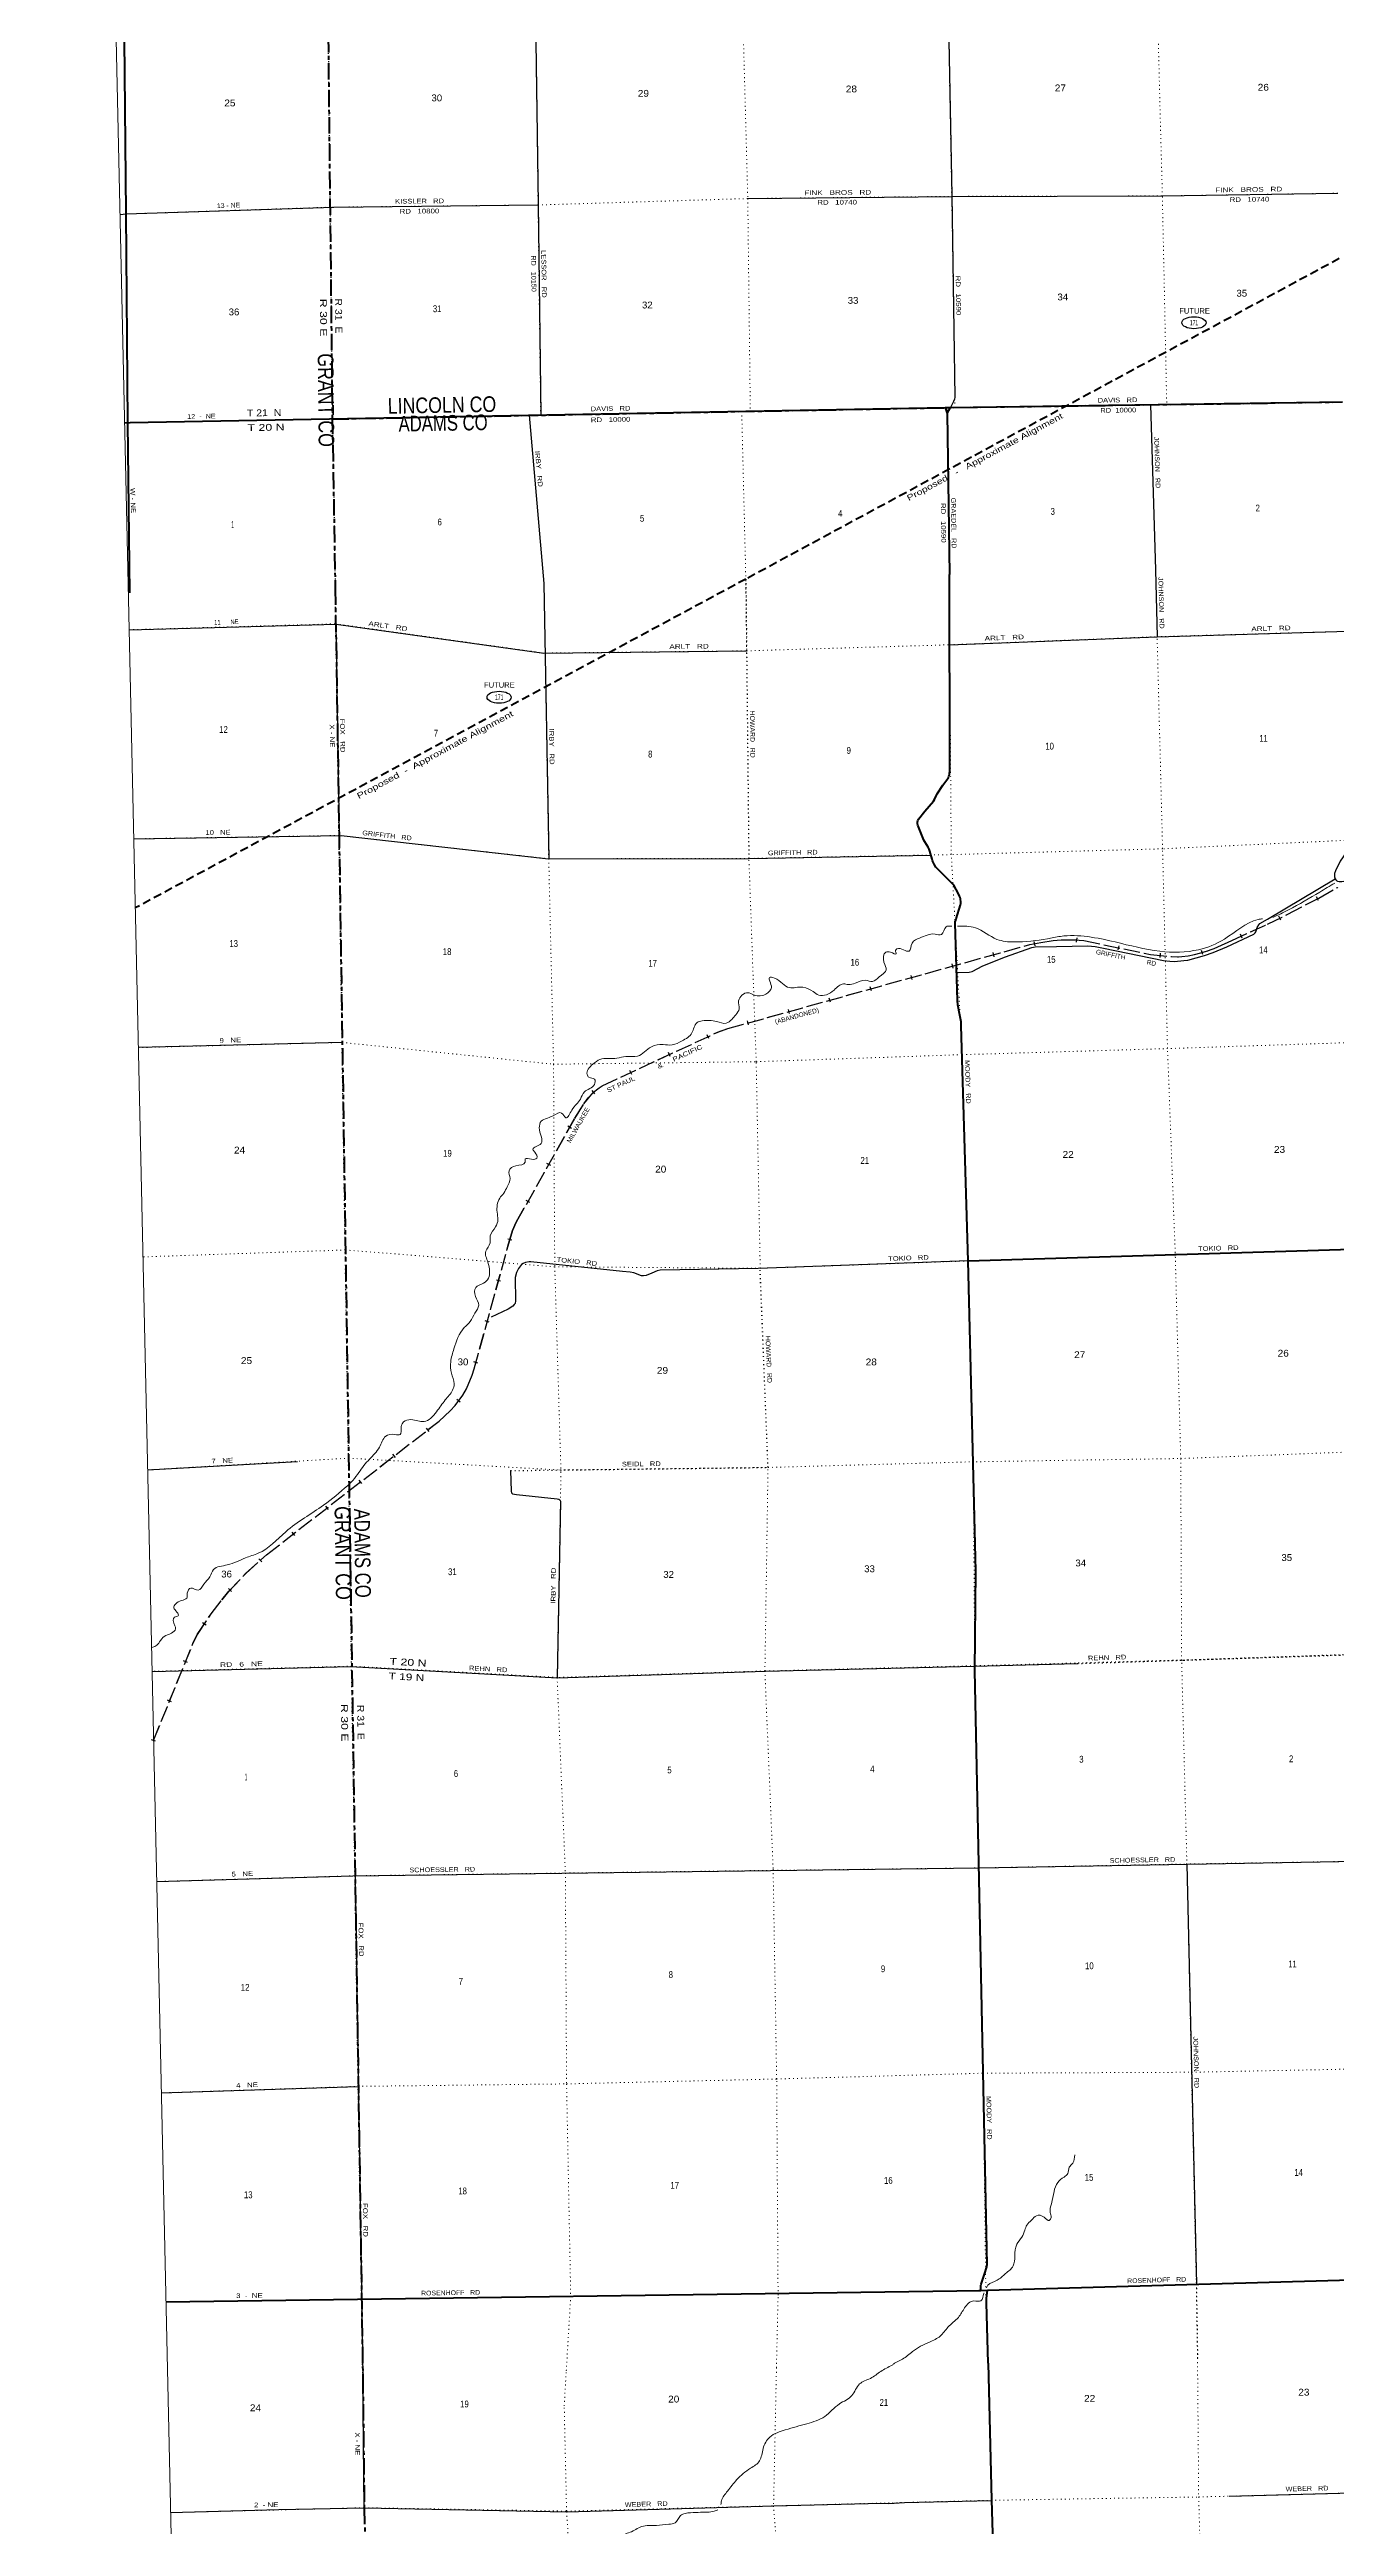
# Model space of a CAD drawing. Header units: feet. Extents: x 497223 to 751810, y -177792 to 12311.
# Drawn here: x 497223 to 530181, y -135716 to -72276 of the extents above; entities that cross this region are included whole.
import ezdxf
from ezdxf.enums import TextEntityAlignment as Align

# ---------------------------------------------------------------- set-up
doc = ezdxf.new("R2010")
doc.units = ezdxf.units.FT
doc.header["$LTSCALE"] = 70
for name, pattern in [('DOTTED', [1.5, 0.3, -1.2]), ('LONG_DASH_SHORT_DASH', [9.9, 6, -1.2, 1.5, -1.2]), ('LONG_DASHED', [7.5, 6, -1.5]), ('MEDIUM_DASHED', [4.5, 3, -1.5])]:
    doc.linetypes.add(name, pattern=pattern)
for name, color, linetype, lineweight in [('11', 7, 'LONG_DASH_SHORT_DASH', 60), ('26', 7, 'Continuous', 40), ('29', 7, 'Continuous', 25), ('34', 7, 'Continuous', 25), ('39', 7, 'Continuous', 13), ('4', 7, 'Continuous', 13), ('51', 7, 'DOTTED', 70), ('52', 7, 'Continuous', 25), ('6', 7, 'DOTTED', 25), ('63', 7, 'Continuous', 25), ('7', 7, 'DOTTED', 13)]:
    doc.layers.add(name, color=color, linetype=linetype, lineweight=lineweight)
for name, color, linetype in [('12', 7, 'Continuous'), ('27', 7, 'Continuous'), ('30', 7, 'Continuous')]:
    doc.layers.add(name, color=color, linetype=linetype)

msp = doc.modelspace()

# ---------------------------------------------------------------- linework, layer by layer
at = {"layer": '11'}
msp.add_line((504539.93, -86075.57), (505245.92, -131890.07), dxfattribs=at)
for points in [[(503743.88, -40246.78), (503926.79, -49620.89), (504084.26, -54980.22), (504291.84, -65694.23), (504464.32, -81711.67), (504539.93, -86075.57)], [(504464.62, -81739.73), (520376.74, -81444.35), (530339.91, -81302.78)], [(505245.91, -131889.22), (505283.45, -135236.72), (505397, -140588.46), (505544.81, -145945.54), (505644.27, -151295.55), (505761.65, -156637.14), (505807.11, -161998.29), (505878.71, -167360.92), (506074.45, -172704.98), (506054.2, -177687.16)]]:
    msp.add_lwpolyline(points, dxfattribs=at)
at = {"layer": '26'}
for p, q in [((499218.63, -81834.7), (499274.65, -86192.08)), ((520213.08, -81595.84), (520271.99, -85720.13)), ((500204.12, -129961.14), (521070.45, -129671.51))]:
    msp.add_line(p, q, dxfattribs=at)
for points in [[(498551.61, -44370.8), (498780.08, -55119.25), (498892.84, -60400.2), (498999.61, -65819.91), (499125.65, -71120.18), (499180.54, -76462.66), (499218.63, -81834.7)], [(499144.73, -81833.32), (499285.47, -81830.47), (520158.75, -81448.26)], [(520158.75, -81448.26), (520296.56, -81447.19), (530339.91, -81302.78)], [(520158.75, -81448.26), (520213.08, -81595.84), (520296.56, -81447.19)], [(520747.17, -103303.62), (520573.14, -97282.32), (520567.01, -97182.66), (520528.35, -96965.58), (520487.93, -96741.26), (520478.35, -96633.82), (520412.21, -94650.64), (520418.29, -94615.54), (520428.94, -94577), (520442.87, -94538.48), (520554.2, -94185.74), (520560.85, -94144.98), (520562.48, -94112.19), (520550.19, -94032.66), (520541.18, -93997.42), (520530.53, -93963.8), (520490.41, -93882.34), (520387.98, -93696.56), (520365.04, -93663.77), (520333.9, -93630.98), (519951.51, -93254.12), (519921.8, -93215.35), (519887.39, -93157.96), (519877.56, -93136.65), (519845.61, -93070.24), (519836.39, -93047.99), (519824.31, -93011.22), (519770.24, -92806.27), (519752.61, -92758.92), (519724.36, -92701.34), (519639.15, -92568.53), (519613.01, -92524.88), (519593.27, -92479.99), (519459.7, -92143.96), (519451.54, -92103.71), (519451.54, -92064.36), (519459.73, -92023.37), (519480.16, -91988.64), (519643.12, -91781.31), (519860.01, -91531.05), (519889.87, -91484.77), (519938.88, -91373.04), (519956.24, -91336.4), (520099.25, -91113.37), (520226.6, -90947.81), (520242.99, -90923.22), (520257.98, -90887.96), (520270.03, -90853.54), (520274.95, -90822.39), (520278.66, -90752.77), (520271.99, -85720.13)], [(520747.17, -103303.62), (526079.38, -103139.18), (530847.22, -102993.67)], [(521070.45, -129671.51), (521072.09, -129584.61), (521073.73, -129546.9), (521083.72, -129505.96), (521163.56, -129253.26), (521228.58, -129062.41), (521235.52, -129016.77), (520918.99, -113795.4), (520949.4, -111247.14), (520747.17, -103303.62)], [(521070.45, -129671.51), (521241.56, -129666.54), (531464.12, -129369.83)], [(521263, -131531.05), (521219.72, -129991.83), (521216.27, -129876.73), (521241.56, -129666.54)], [(521263, -131531.05), (521344, -135034.05), (521464, -139035.05)]]:
    msp.add_lwpolyline(points, dxfattribs=at)
at = {"layer": '29'}
for p, q in [((509505.65, -81644.86), (509883.17, -85956.06)), ((525418.33, -81373.55), (525546.68, -85598.52)), ((525546.68, -85598.52), (525588.35, -87314.24)), ((509883.17, -85956.06), (510006.97, -93002.51)), ((504716.22, -97706.14), (499497.05, -97838.45)), ((499735.13, -108654.51), (503576.32, -108442.1)), ((505050.38, -119049.57), (505244.06, -131877.26)), ((526345.09, -118756.13), (526593.89, -129511.19)), ((500086.36, -124611.19), (505121.02, -124445.73)), ((505281.82, -135243.02), (505242.12, -131905.86)), ((527435.46, -134936.76), (531591.2, -134829.57))]:
    msp.add_line(p, q, dxfattribs=at)
at = {"layer": '29', "linetype": 'DOTTED'}
for p, q in [((515054.97, -85839.22), (515131.23, -92993.67)), ((504637.86, -92425.18), (504716.22, -97706.14)), ((523544.42, -113615.84), (531089.92, -113370.26)), ((526593.89, -129511.19), (526622.55, -131404.77))]:
    msp.add_line(p, q, dxfattribs=at)
at = {"layer": '29'}
for points in [[(519883.2, -49331.61), (519991.16, -54887.93), (519992.36, -54933.78), (520059.84, -60067.11), (520117.11, -65383.2), (520228.19, -70710.96), (520328.37, -76002.31), (520408.41, -81179.26), (520399.47, -81232.02), (520374.8, -81293.73), (520296.56, -81447.19)], [(509453.42, -60710.31), (509555.3, -65540.6), (509659.27, -70884.39), (509733, -76230.51), (509801.53, -81639.4)], [(515104.29, -76092.48), (520340.85, -76038.42), (525717.24, -76024.18), (530214.87, -75956.43)], [(499027.42, -76503.83), (499186.29, -76482.37), (504504.55, -76309.68), (509733.36, -76256.67)], [(499261.49, -87137.52), (504561.15, -86989.61), (509884.01, -87734.44), (515074.55, -87676.43)], [(504555.61, -86988.83), (504637.03, -92369.33), (504637.86, -92425.18)], [(520274.38, -87522.39), (525586.04, -87314.31), (530477.28, -87175.92)], [(499379.34, -92491.56), (504688.37, -92403.47), (510002.91, -93002.52), (515141.29, -92993.49), (519797.26, -92908.69)], [(530604.1, -92598.4), (530276.34, -93066.24), (530154.66, -93310.96), (530133.76, -93376.98), (530127.29, -93417), (530132.66, -93465.01), (530145.86, -93513.43), (530162.36, -93544.24), (530187.86, -93567.28), (530211.84, -93577.25), (530251.43, -93583.85), (530285.52, -93587.15), (530316.61, -93585.59), (530626.06, -93537.36)], [(520454.45, -95917.05), (520776.35, -95907.87), (520849.34, -95888.89), (521124.06, -95743.89), (521706.59, -95515.9), (522377.52, -95278.45), (522465.34, -95261.2), (523015.13, -95249.31), (523817.78, -95233.79), (524000.69, -95252.04), (524216.14, -95292.58), (525750.6, -95607.16), (525909.78, -95626.17), (526037.35, -95630.57), (526270.54, -95611.82), (526376.06, -95595.36), (526802.45, -95483.29), (527027.09, -95406.09), (527375.04, -95261.49), (528060.81, -94930.72), (528096, -94895.51), (528115.65, -94874.05), (528152.07, -94764.7), (528192.78, -94693.04), (528222.7, -94660.92), (528413.57, -94545.34), (530146.98, -93515.51)], [(520747.17, -103303.62), (515372.5, -103493.47), (512860.57, -103542.51), (512780.18, -103558.77), (512648.65, -103619.1), (512499.87, -103678.96), (512433.89, -103687.76), (512384.67, -103681.31), (512184.86, -103611.62), (512095.18, -103590.93), (511893.15, -103569.45), (509548.28, -103326.84), (509504.29, -103326.84), (509408.65, -103343.02), (509354.73, -103370.86), (509310.75, -103397.27), (509279.96, -103428.08), (509230.38, -103494.69), (509178.78, -103595.33), (509151.77, -103729.58), (509159.07, -104321.95), (509143.59, -104396.41), (509126, -104418.42), (509086.97, -104460.02), (508971.72, -104534.21), (508534.47, -104739.24)], [(509030.72, -108672.62), (509042.43, -109202.86), (509057.71, -109240.52), (509082.02, -109264.48), (509184.83, -109283.04), (510225.71, -109396.53), (510265.89, -109405.57), (510290.09, -109422.52), (510299.77, -109434.62), (510304.61, -109453.99), (510224.15, -113979.91)], [(499848.86, -113821.7), (504926.45, -113688.76), (510234.14, -113979.59), (515556.68, -113810.73), (520901.87, -113677.83), (523542.35, -113611.84)], [(499967.21, -119198.1), (504988.61, -119050.35), (521035.3, -118848.97), (531213.89, -118670.99)], [(500322, -135362.05), (503093.54, -135282.76), (505277.68, -135237.06), (510477.18, -135338.3), (515770.18, -135190.19), (518532.24, -135120.86), (518713.08, -135125.29), (519116.35, -135105.15), (521340.56, -135054.63)]]:
    msp.add_lwpolyline(points, dxfattribs=at)
at = {"layer": '29', "linetype": 'DOTTED'}
msp.add_lwpolyline([(509030.72, -108672.62), (515623.23, -108592.4), (515418.62, -103491.84)], dxfattribs=at)
at = {"layer": '34', "linetype": 'LONG_DASHED', "lineweight": 13}
msp.add_lwpolyline([(499887.74, -115587.84), (500900.24, -113099.65), (501009.69, -112871.26), (501363.82, -112340.24), (501640.61, -111981.23), (501817.57, -111767.43), (502247.19, -111309.8), (502780.76, -110830.46), (507202.84, -107408.34), (507486.16, -107144.44), (507611.39, -107009.43), (507810.37, -106742.58), (507903.01, -106578.04), (508049.54, -106227.39), (508100.72, -106069.6), (508966.62, -102926.51), (509084.22, -102525.95), (509179.82, -102312.5), (510678.65, -99651.94), (510907.35, -99281.63), (511149.3, -98991.14), (511236.4, -98923.35), (511378.78, -98819.63), (514334.91, -97447.81), (514594.16, -97355.29), (522332.2, -95204.52), (522609.33, -95149.3), (522925.09, -95103.3), (523129.53, -95086.36), (523321.89, -95079.1), (523515.45, -95083.94), (523594.08, -95091.2), (523709.01, -95103.3), (525418.19, -95456.16), (525954.32, -95512.42), (526113.36, -95514.18), (526135.79, -95517.26), (526224.1, -95512.42), (526383.79, -95493.06), (526543.48, -95459.17), (526709.59, -95416.58), (526883.42, -95364.75), (526974.15, -95333.28), (527047.95, -95304.23), (527143.52, -95265.5), (527506.45, -95096.04), (528413.75, -94684.49), (528921.85, -94432.73), (529729.98, -94011.5), (530212.29, -93740.46)], dxfattribs=at)
at = {"layer": '39'}
for points in [[(530137.49, -93622.99), (529754.77, -93854.09), (528950.89, -94311.68), (528552.65, -94507.27)], [(520329.54, -94730.74), (520183.69, -94747.43), (520068.6, -94940.51), (519901.94, -94932.95), (519506.4, -95033.56), (519313.98, -95163.35), (519235.16, -95365.95), (518925.27, -95312.21), (518891.82, -95350.98), (518903.25, -95433.39), (518762.2, -95397.24), (518637.77, -95395.09), (518592, -95653.59), (518651.4, -95844.03), (518465.93, -96028.1), (518299.39, -96145.41), (518116.28, -96113.93), (517858.73, -96188.3), (517682.79, -96225.19), (517558.09, -96206.92), (517313.97, -96363.67), (516920.94, -96494.47), (516776.99, -96406), (516518.24, -96291.06), (516165.31, -96302.41), (515788, -96058.34), (515659.39, -96046.18), (515666.94, -96136.7), (515711.86, -96301.18), (515564.3, -96472.59), (515378.44, -96515.67), (515249.49, -96483.37), (515108.19, -96433.13), (514870.94, -96640.13), (514886.46, -96845.34), (514798.76, -96997.72), (514692.46, -97118.16), (514553.63, -97212.9), (514306.13, -97170.3), (513940.69, -97153.64), (513805.05, -97200), (513675.03, -97459.76), (513421.74, -97667), (513168.67, -97769.51), (512933.79, -97760.96), (512637.78, -97815.77), (512280.76, -98058.81), (511983.94, -98065.29), (511754.02, -98113.06), (511319.13, -98141.77), (511138.62, -98263.32), (510988.65, -98529.43), (511037.95, -98597.16), (511177.2, -98645.42), (511179.56, -98784.36), (510919.91, -98971.56), (510818.78, -99160.39), (510598.81, -99439.64), (510445.63, -99635.31), (510335.24, -99514.11), (510121.74, -99583.79), (509791.68, -99759.96), (509770.75, -99945.57), (509828.67, -100166.25), (509814.74, -100291.34), (509602.71, -100447.61), (509654.05, -100517.33), (509700.74, -100667.69), (509564.82, -100697.93), (509406.19, -100690.25), (509399.54, -100770.91), (509166.36, -100863.05), (508990.03, -100994.61), (509015.4, -101189.59), (508944.78, -101402.14), (508861.29, -101566.54)], [(528289.58, -94537.57), (528175.14, -94558.77), (527312.87, -95057.3), (526651.96, -95330.84), (525657.48, -95369.98), (524509.86, -95133.47), (523110.18, -94989.53), (522778.97, -95048.75), (521929.74, -95134.05), (521487.19, -95066.18), (520934.45, -94770.37), (520477.99, -94731.97)], [(508861.29, -101566.54), (508751.19, -101699.12), (508684.96, -102052.59), (508706.25, -102243.61), (508647.18, -102427.79), (508508.7, -102661.5), (508505.72, -102840.8), (508394.9, -103049.93), (508449.9, -103335.11), (508494.08, -103574.12), (508464.89, -103745.77), (508336.6, -103870.56), (508139.9, -103984.3), (508129.69, -104210.03), (508213.74, -104434.35), (508116.9, -104639.24), (507996.16, -104854.55), (507844.28, -105007.9), (507578.67, -105553.7), (507498.02, -105885.24), (507515.04, -106179.04), (507585.81, -106447.87), (507544.48, -106613.65), (507358.1, -106862.18), (507132.55, -107167.7), (506813.75, -107416.21), (506479.86, -107366.85), (506288.23, -107424.12), (506232.11, -107545.81), (506199.49, -107751.75), (506069.01, -107747.67), (505833, -107791.5), (505669.3, -108075.95), (505417.61, -108377.83), (505142.6, -108724.37), (504993.51, -108924), (504851.37, -109061.09), (504241.82, -109555.67), (503272.31, -110238.96), (502567.43, -110791.37), (502240.35, -110907.08), (501773.97, -111089.33), (501424.86, -111207.37), (501325.67, -111392.15), (501172.43, -111583.79), (501026.53, -111735.03), (500843.04, -111681.4), (500748.91, -111809.71), (500739.07, -111938.76), (500595.67, -112001.34), (500406.29, -112191.51), (500486.33, -112297.05), (500520.06, -112393.22), (500426.26, -112422.83), (500428.02, -112644.36), (500451.41, -112722.56), (500347.02, -112836.92), (500159.87, -112922.32), (500039.84, -113061.09), (499947.24, -113161.17), (499836.81, -113202.21)], [(523477.91, -126198.95), (523429.28, -126407.14), (523338.82, -126515.25), (523299.46, -126678.98), (523204.65, -126767.02), (523042.5, -126906.42), (522948.11, -127137.45), (522883.16, -127448.61), (522850.92, -127676.69), (522875.07, -127799.19), (522824.21, -127876.49), (522696.45, -127795.84), (522495.15, -127756.57), (522372.7, -127871.21), (522250.42, -127995.91), (522202.46, -128125.54), (522123.27, -128305.99), (521991.95, -128489.24), (521942.88, -128790.08), (521899.05, -129044.52), (521705.72, -129238.78), (521487.95, -129411.24), (521253.35, -129537.63), (521214.32, -129601.39)], [(521155.86, -129736.86), (521152.17, -129745.14), (521075.54, -129937.1), (520897.02, -129939.78), (520659.26, -130116.58), (520498.89, -130360.69), (520232.3, -130612.44), (520033.51, -130839), (519755.22, -130992.24), (519325.96, -131234.36), (519064.44, -131429.63), (518861.59, -131535.41), (518803, -131585)], [(518803, -131585), (518511, -131745), (518245, -131922), (517967, -132066), (517772, -132364), (517450, -132578), (517074, -132901), (516619, -133084), (516065, -133242), (515671, -133425), (515498, -133720), (515405, -134036), (515176, -134226), (514822, -134517), (514586, -134810), (514432, -135058), (514417.06, -135150.99)], [(514340.75, -135292.53), (514244, -135326), (513898, -135353), (513640, -135364), (513499, -135383), (513384, -135438), (513241, -135624), (513083, -135659), (512769, -135692), (512386, -135717), (512091, -135866), (511945, -135918), (511762, -136088), (511394, -136196), (511101, -136335), (510631, -136580), (510627, -136872), (510636, -137126), (510630, -137243), (510373, -137447), (509823, -137937), (509300, -138336), (509082, -138689), (508852, -138963), (508551, -139191), (508347, -139340), (508059, -139523), (507913, -139691), (507738, -139870), (507688, -140078), (507575, -140245), (507435, -140315), (507294, -140408), (507216, -140542), (507049, -140622), (506756, -140668), (506543, -140779), (506320, -140897), (506120, -141023), (506169, -141151), (506155, -141268), (506065, -141397), (505992.3, -141512.93)]]:
    msp.add_spline(points, degree=3, dxfattribs=at)
at = {"layer": '4'}
msp.add_lwpolyline([(497222.97, 5471.78), (528293.91, 6177.1), (559363.85, 6925.15), (590432.73, 7715.93), (621500.49, 8549.46), (652567.07, 9425.72), (683632.43, 10344.71), (714696.49, 11306.43), (745759.19, 12310.89), (751809.62, -170897.82), (720494.89, -171910.42), (689178.8, -172879.94), (657861.41, -173806.39), (626542.78, -174689.76), (595222.96, -175530.05), (563902.01, -176327.26), (532580.01, -177081.38), (501256.99, -177792.42)], close=True, dxfattribs=at)
at = {"layer": '51', "linetype": 'MEDIUM_DASHED'}
for p, q in [((530254.01, -77629.66), (515054.97, -85839.22)), ((515054.97, -85839.22), (499418.34, -94262.8))]:
    msp.add_line(p, q, dxfattribs=at)
at = {"layer": '52'}
for centre in [(526531.09, -79272.76), (508735.81, -88866.14)]:
    msp.add_ellipse(centre, major_axis=(309.24, -1), ratio=0.500121, dxfattribs=at)
at = {"layer": '6'}
for points in [[(503743.88, -40246.78), (503822.87, -44282.18), (503930.48, -49643.46), (504084.17, -54975.63), (504169.76, -60345.91), (504291.48, -65666.81), (504347.22, -71001.31), (504405.38, -76314.14), (504465.63, -81732.92), (504539.93, -86075.57)], [(499144.73, -81833.32), (504488.61, -81733.78), (509508.42, -81644.12), (509801.97, -81638.15), (514949.7, -81545.08), (515170.2, -81540.89), (520170.34, -81449.23), (520424.44, -81443.21), (525419.16, -81372.42), (525834.21, -81366.84), (530339.91, -81302.78)], [(505245.92, -131890.07), (505216.2, -129891.06), (505128.49, -124433.19), (505046.83, -119046.74), (504957.31, -113690.56), (504880.48, -108354.95), (504795.8, -103019.34), (504716.22, -97706.14), (504636.71, -92398.98), (504555.64, -86989.52), (504539.93, -86075.57)], [(531089.89, -113369.01), (526214.36, -113534.14), (520923.16, -113678.29), (515543.75, -113813.91), (510223.55, -113978.65), (504962.14, -113690.56), (499848.86, -113821.7)]]:
    msp.add_lwpolyline(points, dxfattribs=at)
at = {"layer": '63'}
for p, q in [((528753.72, -94572.39), (528704.62, -94473.28)), ((529721.28, -94072.99), (529670.15, -93974.9)), ((522461.24, -95230.3), (522439.62, -95121.82)), ((523527.16, -95135.74), (523537.33, -95025.59)), ((527766.67, -95033.46), (527720.98, -94932.72)), ((520366.58, -95803.27), (520336.96, -95696.7)), ((521414.69, -95511.95), (521385.07, -95405.38)), ((524589.74, -95336.69), (524612.11, -95228.37)), ((525663.89, -95532.72), (525675.43, -95422.71)), ((526757.94, -95454.86), (526726.33, -95348.86)), ((518270.37, -96385.91), (518240.75, -96279.34)), ((519318.48, -96094.59), (519288.85, -95988.02)), ((516174.15, -96968.55), (516144.53, -96861.98)), ((517222.26, -96677.23), (517192.64, -96570.66)), ((514107.11, -97609.19), (514060.55, -97508.86)), ((515126.05, -97259.87), (515096.42, -97153.3)), ((513120.35, -98067.11), (513073.79, -97966.78)), ((511186.13, -99026.47), (511118.19, -98939.18)), ((512133.58, -98525.03), (512087.02, -98424.7)), ((510591.51, -99909.51), (510495.14, -99855.22)), ((510057.57, -100857.3), (509961.2, -100803.01)), ((509523.63, -101805.09), (509427.26, -101750.8)), ((509064.19, -102773.45), (508958.06, -102742.29)), ((508772.68, -103820.61), (508666.05, -103791.23)), ((508483.75, -104869.38), (508377.12, -104840)), ((508194.83, -105918.15), (508088.19, -105888.77)), ((507742.01, -106918.74), (507653.34, -106852.62)), ((506944.51, -107672.11), (506876.82, -107584.63)), ((506084.2, -108337.88), (506016.5, -108250.4)), ((505223.88, -109003.65), (505156.19, -108916.18)), ((504363.57, -109669.43), (504295.87, -109581.95)), ((503503.25, -110335.2), (503435.56, -110247.72)), ((502655.8, -111010.61), (502581.88, -110928.32)), ((501884.34, -111770.09), (501803.7, -111694.38)), ((501232.05, -112628.85), (501140.03, -112567.48)), ((500754.97, -113590.63), (500652.52, -113548.94)), ((500344.95, -114598.24), (500242.5, -114556.55)), ((499934.93, -115605.86), (499832.48, -115564.16))]:
    msp.add_line(p, q, dxfattribs=at)
at = {"layer": '63', "linetype": 'LONG_DASHED'}
msp.add_lwpolyline([(499883.94, -115586.29), (500896.49, -113097.99), (501006.12, -112869.23), (501360.49, -112337.85), (501637.41, -111978.67), (501814.49, -111764.72), (502244.32, -111306.87), (502778.13, -110827.31), (507200.18, -107405.21), (507483.26, -107141.54), (507608.23, -107006.8), (507806.93, -106740.34), (507899.32, -106576.24), (508045.69, -106225.96), (508096.79, -106068.42), (508962.68, -102925.39), (509080.36, -102524.53), (509176.16, -102310.65), (510675.12, -99649.86), (510904.01, -99279.23), (511019.85, -99126.73), (511146.43, -98988.18), (511231.38, -98917.48), (511300.51, -98865.29), (511376.69, -98816.08), (514333.35, -97444.01), (514592.92, -97351.38), (522331.25, -95200.53), (522608.63, -95145.26), (522924.62, -95099.22), (523129.28, -95082.27), (523321.86, -95075), (523515.69, -95079.84), (523594.48, -95087.12), (523709.64, -95099.24), (525418.82, -95452.1), (525954.56, -95508.32), (526113.66, -95510.08), (526135.96, -95513.14), (526223.74, -95508.33), (526383.12, -95489.01), (526542.54, -95455.18), (526708.49, -95412.63), (526882.16, -95360.85), (526972.73, -95329.43), (527046.43, -95300.42), (527141.88, -95261.74), (527504.74, -95092.32), (528411.99, -94680.79), (528919.99, -94429.07), (529728.03, -94007.89), (530210.07, -93737)], dxfattribs=at)
at = {"layer": '7'}
for p, q in [((509883.17, -85956.06), (509508.42, -81644.12)), ((514949.7, -81545.08), (515054.97, -85839.22)), ((520271.99, -85720.13), (520210.01, -81447.86)), ((525427.09, -81362.61), (525546.68, -85598.52))]:
    msp.add_line(p, q, dxfattribs=at)
for points in [[(520413.26, -81445.51), (520328.31, -76045.1), (520228.05, -70705.8), (520108.81, -65437.27), (520055.21, -60113.36), (519989.9, -54932.62), (519883.37, -49341.68), (519837.35, -44108.29), (519818.16, -39883.32)], [(525027.69, -39763.11), (525056.26, -43877.72), (525180.51, -49186.47), (525348.2, -54714.03), (525365.2, -60020.36), (525451.62, -65375.99), (525581.25, -70662.49), (525722.59, -76045.47), (525834.21, -81366.84)], [(498465.68, -40363.64), (498555.67, -44400.37), (498643.14, -49717.02), (498781.15, -55122.9), (498895.29, -60447.89), (498997.81, -65801.26), (499126.1, -71128.05), (499182.95, -76461.46), (499216.71, -81814.67), (499274.65, -86192.08)], [(509801.53, -81639.4), (509734.79, -76239.25), (509660.61, -70896.4), (509555.66, -65572.26), (509442.74, -60267.03), (509332.9, -54958.08), (509175.19, -49561.25), (509138.53, -44285.42), (509067.61, -40127.67)], [(514425.82, -40006.52), (514469.68, -44250.5), (514571.49, -49442.76), (514650.9, -54860.93), (514789.17, -60181.53), (514854.91, -65507.26), (514962.12, -70780), (515104.29, -76092.48), (515170.2, -81540.89)], [(530214.87, -75956.43), (525708.14, -76025.55), (520354.39, -76036.65), (515104.29, -76092.48), (509737, -76256.84), (504405.38, -76314.14), (499190.36, -76486.03), (499027.42, -76503.83)], [(526622.55, -131404.77), (526592.37, -129491.84), (526467.78, -124079.83), (526350.45, -118763.43), (526215.57, -113532.93), (526192.88, -108363.17), (526051.27, -103090.28), (525854.15, -97856.49), (525727.34, -92746.52), (525588.35, -87314.24), (525546.68, -85598.52)], [(509883.17, -85956.06), (509914.39, -87733.94), (510006.94, -93000.55), (510131.49, -98266.39), (510161.28, -103452.35), (510320.74, -108712.89), (510222.34, -113977.44), (510433.47, -118979.06), (510464.12, -124380.72), (510570.18, -129818.72), (510454.02, -131773.7)], [(515838.71, -131652.12), (515880.7, -129791.73), (515844.97, -124255.4), (515753.5, -118862.92), (515543.75, -113806.64), (515623.23, -108592.4), (515422.74, -103492.24), (515320.74, -98200.36), (515133, -92993.86), (515074.55, -87676.43), (515054.97, -85839.22)], [(520271.99, -85720.13), (520274.1, -87523.74), (520316.37, -92870.27), (520594.69, -98008.8), (520751.3, -103252.65), (520880.16, -108483.43), (520917.11, -113675.87), (521025.39, -118846.99), (521133.67, -124104.04), (521200.81, -129663.72), (521263, -131531.05)], [(499261.49, -87137.52), (504550.8, -86984.68), (509884.01, -87734.44), (515074.55, -87676.43), (520274.38, -87522.39), (525588.35, -87314.24), (530477.28, -87175.92)], [(530602.31, -92522.15), (525727.34, -92746.52), (520315.83, -92895.8), (515135.42, -92993.86), (510002.91, -93002.52), (504633.08, -92406.24), (499379.34, -92491.56)], [(499497.05, -97838.45), (504716.22, -97706.14), (510127.45, -98264.44), (515320.74, -98200.36), (520594.69, -98019.7), (525836.23, -97864.82), (530723.51, -97704.13)], [(530847.22, -102993.67), (526059.53, -103139.68), (520747.74, -103302.18), (515419.11, -103492.24), (510161.28, -103452.35), (504795.8, -103021.76), (499615.06, -103199.89)], [(499735.13, -108654.51), (504881.69, -108354.95), (510317.28, -108658.77), (515623.23, -108592.4), (520849.46, -108447.64), (526192.88, -108363.17), (530968.51, -108179.3)], [(499967.21, -119198.1), (505012.8, -119050.79), (510434.68, -118980.27), (515760.91, -118911.19), (521022.97, -118849.41), (526328.91, -118748.03), (531213.89, -118670.99)], [(500086.36, -124611.19), (505128.49, -124444.08), (510464.12, -124380.72), (515844.97, -124255.4), (521130.04, -124106.46), (526472.62, -124082.25), (531338.16, -123984.31)], [(500204.12, -129961.14), (505217.41, -129892.27), (510552.03, -129816.3), (515881.89, -129746.08), (521202.02, -129664.93), (526593.58, -129506.36), (531450.78, -129376.07)], [(511050.36, -159430.02), (510982.03, -156563.49), (510897.81, -151273.54), (510827.02, -145862.03), (510801.81, -140599.64), (510464.8, -135322.8), (510403.63, -132627.91), (510454.02, -131773.7)], [(515838.71, -131652.12), (515766.1, -135188.61), (516165.9, -140492.36), (516196.82, -145700.43), (516239.87, -151068.11), (516312.65, -156388.47), (516474.04, -161823.75), (516465.39, -164624.77)], [(521850.73, -177327.54), (521821.96, -172304.08), (521739.35, -166993.98), (521710.85, -161576.16), (521624.22, -156266.14), (521553.73, -150959.82), (521490.6, -145630.65), (521512.08, -140393.49), (521338.34, -135044.97), (521256.89, -131525.55)], [(526622.55, -131404.77), (526652.67, -134960.81), (526800.55, -140321.92), (526813.66, -145479.92), (526898.87, -150891.97), (527006.07, -156245.02), (527040.27, -161544.02), (527099.15, -166872.7), (527114.3, -172224.39), (527154.15, -177199.34)], [(500321, -135361.05), (505283.45, -135236.72), (510464.8, -135322.8), (515766.1, -135188.61), (521338.34, -135044.97), (526652.67, -134960.81), (531590.53, -134829.86)]]:
    msp.add_lwpolyline(points, dxfattribs=at)

# ---------------------------------------------------------------- texts
at = {"layer": '12'}
for s, rotation, width, p in [('GRANT CO', 270.617, 0.85, (504090.59, -80057.63)), ('LINCOLN CO', 1.063, 0.85, (505887.3, -81606.13)), ('ADAMS CO', 1.063, 0.8, (506164.17, -82063.5)), ('GRANT CO', 270.883, 0.85, (504521.97, -109586.17)), ('ADAMS CO', 270.883, 0.8, (505021.11, -109650.13))]:
    msp.add_text(s, height=400, rotation=rotation, dxfattribs=dict(at, width=width)).set_placement(p)
at = {"layer": '27'}
for s, rotation, width, p in [('DAVIS   RD', 0.824, 1.2, (524066.48, -81320.63)), ('12  -  NE', 1.057, 1.15, (500750.35, -81736.42)), ('RD   10000', 1.057, 1.25, (511085.41, -81822.52)), ('W - NE', 271.761, 1.25, (499290.78, -83508.74)), ('RD   10590', 270.818, 1.25, (520049.37, -83893.33)), ('GRAEDEL   RD', 270.818, 1.15, (520311.69, -83754.22)), ('MOODY   RD', 271.656, 1.15, (520667.4, -98158.68)), ('TOKIO   RD', 1.766, 1.2, (526639.08, -103051.29)), ('MOODY   RD', 271.191, 1.15, (521215.58, -124690.96)), ('ROSENHOFF   RD', 1.663, 1.1, (524823.44, -129486.46)), ('3  -  NE', 0.795, 1.25, (502002.9, -129866.17)), ('ROSENHOFF   RD', 0.795, 1.1, (506739.91, -129800.41))]:
    msp.add_text(s, height=120, rotation=rotation, dxfattribs=dict(at, width=width)).set_placement(p)
at = {"layer": '27', "width": 1.2}
for s, rotation, p in [('DAVIS   RD', 1.063, (511591.43, -81531.35)), ('RD  10000', 0.814, (524593.74, -81572.96))]:
    msp.add_text(s, height=120, rotation=rotation, dxfattribs=at).set_placement(p, align=Align.CENTER)
at = {"layer": '30'}
for s, rotation, width, p in [('KISSLER   RD', 0.581, 1.2, (506074.52, -76223.76)), ('FINK   BROS   RD', 0.591, 1.3, (516550.7, -76007.54)), ('FINK   BROS   RD', 0.863, 1.3, (527077.04, -75933.69)), ('RD   10800', 0.581, 1.25, (506189.82, -76479.97)), ('LESSOR   RD', 270.726, 1.2, (509817.98, -77412.15)), ('X - NE', 270.355, 1.25, (505047.43, -133305.28)), ('2  - NE', 0.59, 1.25, (502460.15, -135224.65)), ('WEBER   RD', 1.603, 1.15, (511957.63, -135216.84)), ('WEBER   RD', 1.478, 1.15, (528880.68, -134819.46))]:
    msp.add_text(s, height=120, rotation=rotation, dxfattribs=dict(at, width=width)).set_placement(p)
for s, rotation, width, p in [('RD   10740', 0.273, 1.25, (517393.99, -76247.29)), ('RD   10740', 0.863, 1.25, (527953.4, -76174.53)), ('13 - NE', 1.86, 1.1, (501809.09, -76327.16)), ('RD   10150', 270.726, 1.15, (509562.62, -78016.04)), ('RD   10590', 270.886, 1.25, (520438.17, -78576.37)), ('JOHNSON   RD', 271.74, 1.15, (525533.36, -82855.07)), ('IRBY   RD', 275.004, 1.25, (509696.44, -83021.17)), ('JOHNSON   RD', 271.391, 1.15, (525637.35, -86449.11)), ('11      NE', 1.599, 0.75, (501752.35, -86997.98)), ('ARLT   RD', 352.034, 1.3, (505882.72, -87103.85)), ('ARLT   RD', 0.64, 1.3, (513601.48, -87622.89)), ('ARLT   RD', 2.243, 1.3, (521676.92, -87397.38)), ('ARLT   RD', 1.621, 1.3, (528505.02, -87161.69)), ('FOX   RD', 270.883, 1.25, (504668.06, -89846.99)), ('HOWARD   RD', 270.611, 1.1, (515167.32, -89811.24)), ('X - NE', 270.883, 1.25, (504400.63, -89856.38)), ('IRBY   RD', 271.007, 1.25, (510026.49, -90128.83)), ('10   NE', 0.951, 1.2, (501540.24, -92385.69)), ('GRIFFITH   RD', 353.569, 1.15, (505859.67, -92465.06)), ('GRIFFITH   RD', 1.043, 1.15, (516258.42, -92903.13)), ('RD', 348.414, 0.9, (525430.15, -95728.46)), ('9   NE', 1.452, 1.25, (501856.2, -97708.62)), ('TOKIO   RD', 354.093, 1.2, (510722.4, -103377.95)), ('TOKIO   RD', 2.023, 1.2, (519222.3, -103287.44)), ('HOWARD   RD', 272.297, 1.1, (515582.36, -105827.08)), ('7   NE', 3.03, 1.25, (501649.95, -108477.88)), ('SEIDL   RD', 0.697, 1.2, (512378.45, -108561.88)), ('IRBY   RD', 89.259, 1.25, (510184.67, -111619.51)), ('REHN   RD', 1.864, 1.2, (524309.26, -113520.9)), ('RD   6   NE', 1.5, 1.35, (502138.06, -113691.74)), ('REHN   RD', 356.864, 1.2, (508454.25, -113812.74)), ('SCHOESSLER   RD', 1.002, 1.15, (525213.21, -118704.26)), ('5   NE', 1.685, 1.25, (502163.21, -119061.9)), ('SCHOESSLER   RD', 0.719, 1.15, (507281.57, -118951.57)), ('FOX   RD', 270.883, 1.25, (505143.27, -120685.33)), ('JOHNSON   RD', 271.325, 1.15, (526530, -123829.32)), ('4   NE', 1.882, 1.25, (502282.14, -124468.99)), ('FOX   RD', 270.865, 1.25, (505253.5, -127865.86))]:
    msp.add_text(s, height=120, rotation=rotation, dxfattribs=dict(at, width=width)).set_placement(p, align=Align.CENTER)
msp.add_text('GRIFFITH', height=120, rotation=348.414, dxfattribs=at).set_placement((524387.62, -95516.3), align=Align.CENTER)
at = {"layer": '52'}
for p in [(526547.48, -79039.64), (508743.37, -88619.75)]:
    msp.add_text('FUTURE', height=140, dxfattribs=at).set_placement(p, align=Align.CENTER)
at = {"layer": '52', "width": 0.55}
for p in [(526533.81, -79341.07), (508738.53, -88934.45)]:
    msp.add_text('171', height=140, dxfattribs=at).set_placement(p, align=Align.CENTER)
at = {"layer": '52'}
for s, width, p in [('Proposed   -   Approximate Alignment', 1.35, (521209.62, -82775.24)), ('Proposed  -  Approximate Alignment', 1.4, (507129.58, -90404.02))]:
    msp.add_text(s, height=150, rotation=28.312, dxfattribs=dict(at, width=width)).set_placement(p, align=Align.CENTER)
at = {"layer": '6'}
for s, rotation, width, p in [('R 30 E', 270.637, 1.35, (504146.79, -78659.1)), ('R 31  E', 270.637, 1.15, (504536.14, -78650.32)), ('T 21  N', 1.067, 1.15, (502278.06, -81674.49)), ('T 20 N', 1.067, 1.35, (502294.7, -82049.78))]:
    msp.add_text(s, height=175, rotation=rotation, dxfattribs=dict(at, width=width)).set_placement(p)
for s, rotation, width, p in [('T 20 N', 356.864, 1.35, (506399.76, -113668.81)), ('T 19 N', 356.864, 1.3, (506359.38, -114042.69)), ('R 30 E', 270.883, 1.35, (504692.45, -115131.51)), ('R 31  E', 270.883, 1.15, (505106.8, -115121.05))]:
    msp.add_text(s, height=175, rotation=rotation, dxfattribs=dict(at, width=width)).set_placement(p, align=Align.CENTER)
at = {"layer": '63'}
msp.add_text('(ABANDONED)', height=120, rotation=15.533, dxfattribs=at).set_placement((516378.9, -97083.31), align=Align.CENTER)
for s, rotation, width, p in [('&     PACIFIC', 24.894, 1.3, (513390.63, -98122.82)), ('ST PAUL', 24.894, 1.15, (511879.81, -98832.29)), ('MILWAUKEE', 60.605, 1.05, (510813.63, -99851.59))]:
    msp.add_text(s, height=120, rotation=rotation, dxfattribs=dict(at, width=width)).set_placement(p, align=Align.CENTER)
at = {"layer": '7'}
for s, width, p in [('25', 1.1, (501698.31, -73731.69)), ('30', 1.05, (507004.1, -73601.81)), ('29', 1.1, (512287.84, -73485.54)), ('28', 1.1, (517615.45, -73373.74)), ('27', 1.1, (522967.77, -73346.55)), ('26', 1.1, (528164.25, -73329.55)), ('33', 1.05, (517664.29, -78787.67)), ('34', 1.05, (523036.23, -78700.72)), ('35', 1.05, (527620.46, -78604.46)), ('36', 1.05, (501810.48, -79083.83)), ('31', 0.85, (507040.06, -79002.66)), ('32', 1.05, (512395.74, -78907.04)), ('1', 0.4, (501880.11, -84528.79)), ('6', 0.85, (507159.35, -84464.4)), ('5', 0.85, (512343.2, -84369.35)), ('4', 0.85, (517418.11, -84241.8)), ('3', 0.85, (522860.04, -84192.3)), ('2', 0.85, (528110.06, -84106.94)), ('24', 1.1, (502353.96, -132764.16)), ('19', 0.85, (507738.63, -132666.33)), ('20', 1.1, (513065.19, -132540.85)), ('21', 0.85, (518479.42, -132626.17)), ('22', 1.1, (523717.03, -132522.23)), ('23', 1.1, (529203.18, -132364.24))]:
    msp.add_text(s, height=175, dxfattribs=dict(at, width=width)).set_placement(p)
for s, width, p in [('12', 0.85, (501677.33, -89778.34)), ('7', 0.85, (507119.23, -89874.22)), ('10', 0.85, (522834.29, -90205.7)), ('11', 0.65, (528314.42, -90004.79)), ('8', 0.85, (512607.73, -90408.82)), ('9', 0.85, (517691.58, -90313.76)), ('13', 0.85, (501937.88, -95261.55)), ('18', 0.85, (507405.01, -95467.14)), ('17', 0.85, (512667.38, -95767.2)), ('16', 0.85, (517847.02, -95740.27)), ('15', 0.85, (522876.78, -95667.4)), ('14', 0.85, (528309.78, -95422.47)), ('24', 1.1, (502089.3, -100551.24)), ('19', 0.85, (507413.99, -100633.39)), ('20', 1.1, (512875.08, -101039.14)), ('21', 0.85, (518100.59, -100817.38)), ('22', 1.1, (523310.04, -100663.51)), ('23', 1.1, (528723.51, -100534.16)), ('25', 1.1, (502267.1, -105941.99)), ('30', 1.05, (507811.74, -105975.78)), ('28', 1.1, (518267.29, -105977.52)), ('27', 1.1, (523605.29, -105792.2)), ('26', 1.1, (528818.07, -105753.38)), ('29', 1.1, (512920.16, -106192.32)), ('34', 1.05, (523632.39, -111125.82)), ('35', 1.05, (528908.47, -110987.43)), ('36', 1.05, (501757.12, -111409.6)), ('31', 0.85, (507539.23, -111350.02)), ('32', 1.05, (513077.9, -111420.33)), ('33', 1.05, (518223.1, -111275.13)), ('3', 0.85, (523648.92, -116153.43)), ('2', 0.85, (529020.38, -116141.83)), ('1', 0.4, (502253.85, -116608.66)), ('6', 0.85, (507631.3, -116519.65)), ('5', 0.85, (513099.22, -116427.93)), ('4', 0.85, (518295.07, -116403.19)), ('7', 0.85, (507756.16, -121843.56)), ('8', 0.85, (513133.04, -121668.62)), ('9', 0.85, (518569.14, -121520.07)), ('10', 0.85, (523852.82, -121443.62)), ('11', 0.65, (529055.35, -121397.64)), ('12', 0.85, (502232.97, -121994.7)), ('16', 0.85, (518704.91, -126940.37)), ('15', 0.85, (523844.13, -126861.55)), ('14', 0.85, (529210.86, -126736.04)), ('13', 0.85, (502310.96, -127308.91)), ('18', 0.85, (507801.41, -127210.67)), ('17', 0.85, (513234.73, -127065.7))]:
    msp.add_text(s, height=175, dxfattribs=dict(at, width=width)).set_placement(p, align=Align.CENTER)

doc.saveas('drawing.dxf')
